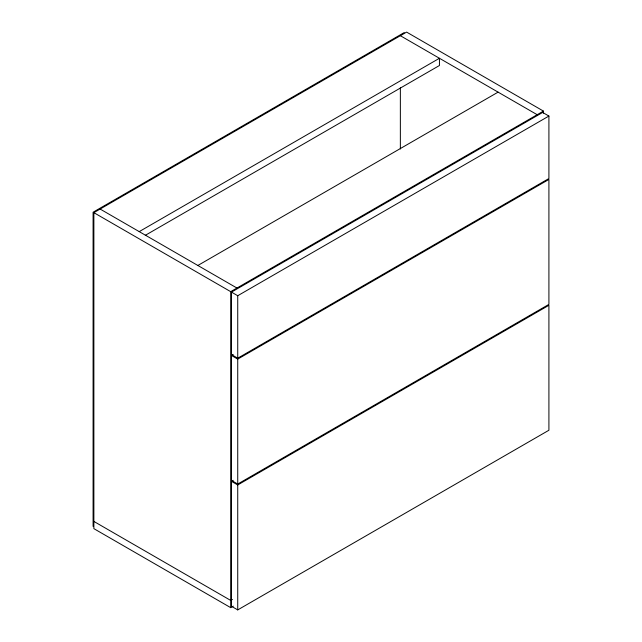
<?xml version="1.0" encoding="UTF-8"?>
<svg xmlns="http://www.w3.org/2000/svg" width="642" height="642" viewBox="0 0 642 642"><rect width="100%" height="100%" fill="white"/><g stroke="black" fill="none" stroke-linecap="round" stroke-linejoin="round"><path stroke-width="0.96" d="M404.267 32.549L93.09 212.213L93.09 526.392M233.303 606.136L230.695 607.645L93.868 528.647L93.868 212.662L406.611 32.1L543.437 111.098L543.437 113.104M139.218 231.618L439.449 58.278L439.449 65.5L145.293 235.333M197.856 265.475L498.088 92.135M93.868 212.662L230.695 291.653L543.437 111.098M231.473 292.11L542.659 112.446L548.91 116.058L548.91 178.532L237.733 358.196L231.473 354.585L231.473 292.11L237.733 295.721L548.91 116.058M231.473 355.483L237.733 359.095L548.91 179.439L548.91 304.388L237.733 484.044L231.473 480.433L231.473 355.483L233.215 354.488M231.473 481.339L237.733 484.951L548.91 305.295L548.91 430.244L237.733 609.9L231.473 606.289L231.473 481.339L233.215 480.336M232.436 599.419L230.695 600.422L93.868 521.424M400.359 35.711L537.185 114.709M100.128 209.051L236.946 288.041M400.359 87.842L400.359 148.992M237.733 295.721L237.733 358.196M237.733 359.095L237.733 484.044M237.733 484.951L237.733 609.9M230.695 291.653L230.695 607.645"/></g></svg>
